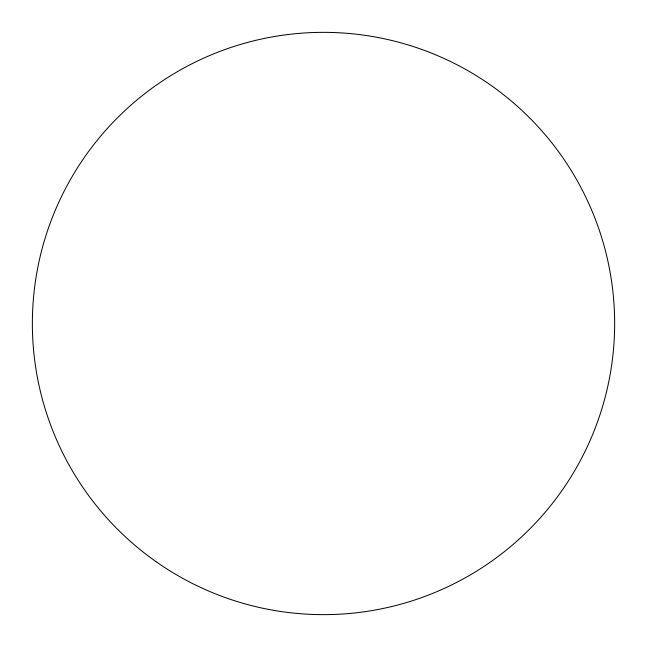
<?xml version="1.0" encoding="UTF-8"?>
<svg xmlns="http://www.w3.org/2000/svg" width="647" height="647" viewBox="0 0 647 647"><rect width="100%" height="100%" fill="white"/><g stroke="black" fill="none" stroke-linecap="round" stroke-linejoin="round"><path stroke-width="0.97" d="M155.862 561.539A291.15 291.15 0 0 0 613.469 349.663A291.15 291.15 0 0 0 201.168 59.298A291.15 291.15 0 0 0 155.862 561.539"/></g></svg>
